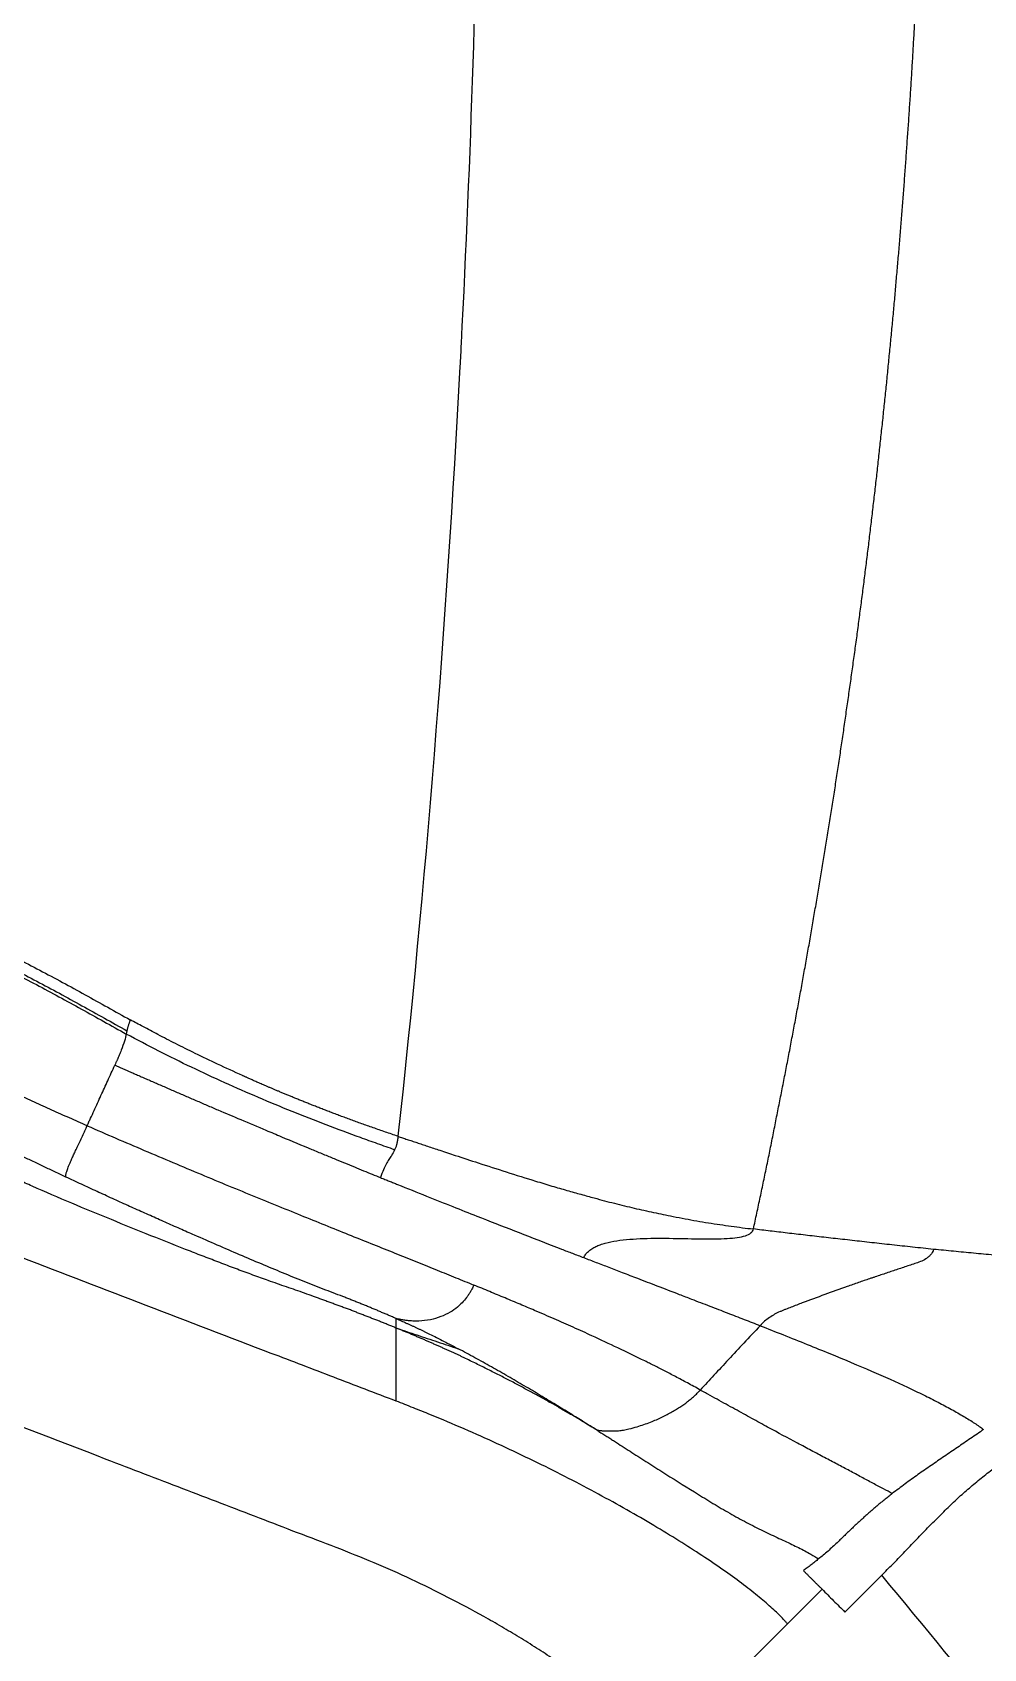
# Model space of a CAD drawing. Extents: x 527 to 611, y 788 to 934.
# Drawn here: x 593.33 to 600.19, y 828.06 to 839.71 of the extents above; entities that cross this region are included whole.
import ezdxf

# ---------------------------------------------------------------- set-up
doc = ezdxf.new("R2010")
doc.units = 0
doc.header["$MEASUREMENT"] = 0
doc.layers.add('1', color=4, linetype='Continuous')
doc.layers.add('GEOMETRY', color=4, linetype='Continuous', lineweight=25)

# ---------------------------------------------------------------- blocks, each defined once
blk = doc.blocks.new('2026_FLASH')
at = {"layer": 'GEOMETRY'}
for p, q in [((71.943, 25.174), (71.694, 24.924)), ((72.107, 25.009), (72.373, 25.275)), ((71.53, 24.761), (71.694, 24.924)), ((70.821, 24.052), (71.53, 24.761))]:
    blk.add_line(p, q, dxfattribs=at)
at = {"layer": 'GEOMETRY', "flags": 128}
blk.add_lwpolyline([(66.935, 29.199), (66.933, 29.187), (66.931, 29.175)], dxfattribs=at)
at = {"layer": 'GEOMETRY'}
for points, knots in [([(68.883, 51.032), (69, 49.962), (69.1, 48.877), (69.242, 47.004), (69.354, 45.259), (69.423, 43.497), (69.472, 41.587), (69.491, 40.144), (69.481, 38.702), (69.455, 36.844), (69.411, 35.492), (69.34, 34.096), (69.239, 32.164), (69.086, 30.253), (68.888, 28.438)], [0, 0, 0, 0, 0.1461188, 0.1461188, 0.25, 0.3774871, 0.3774871, 0.5, 0.5658226, 0.5658226, 0.7427713, 0.7427713, 0.75, 0.9977415, 0.9977415, 0.9977415, 0.9977415]), ([(71.448, 27.77), (71.457, 27.808), (71.473, 27.885), (71.498, 28), (71.522, 28.115), (71.546, 28.231), (71.57, 28.346), (71.593, 28.462), (71.616, 28.578), (71.639, 28.694), (71.662, 28.81), (71.685, 28.926), (71.707, 29.043), (71.729, 29.159), (71.751, 29.276), (71.773, 29.392), (71.794, 29.509), (71.815, 29.626), (71.836, 29.743), (71.857, 29.86), (71.877, 29.977), (71.897, 30.095), (71.917, 30.212), (71.937, 30.33), (71.956, 30.447), (71.976, 30.565), (71.995, 30.683), (72.013, 30.801), (72.032, 30.919), (72.05, 31.037), (72.068, 31.155), (72.086, 31.274), (72.103, 31.392), (72.12, 31.511), (72.137, 31.629), (72.154, 31.748), (72.17, 31.867), (72.187, 31.985), (72.203, 32.104), (72.218, 32.223), (72.234, 32.342), (72.249, 32.462), (72.264, 32.581), (72.279, 32.7), (72.293, 32.82), (72.307, 32.939), (72.321, 33.059), (72.335, 33.178), (72.348, 33.298), (72.361, 33.418), (72.374, 33.538), (72.387, 33.658), (72.399, 33.778), (72.412, 33.898), (72.423, 34.018), (72.435, 34.138), (72.447, 34.258), (72.458, 34.379), (72.469, 34.499), (72.479, 34.619), (72.49, 34.74), (72.5, 34.86), (72.51, 34.981), (72.519, 35.102), (72.529, 35.222), (72.538, 35.343), (72.547, 35.464), (72.555, 35.584), (72.564, 35.705), (72.572, 35.826), (72.58, 35.947), (72.588, 36.068), (72.595, 36.189), (72.602, 36.31), (72.609, 36.431), (72.616, 36.552), (72.624, 36.711), (72.634, 36.907), (72.644, 37.14), (72.654, 37.373), (72.663, 37.606), (72.671, 37.84), (72.678, 38.073), (72.684, 38.307), (72.689, 38.541), (72.693, 38.774), (72.696, 39.008), (72.699, 39.242), (72.7, 39.476), (72.7, 39.632), (72.7, 39.71)], [0, 0, 0, 0, 0.010001, 0.020001, 0.030002, 0.040002, 0.050002, 0.060001, 0.070001, 0.080001, 0.09, 0.1, 0.109999, 0.119999, 0.129998, 0.139998, 0.149998, 0.159998, 0.169998, 0.179998, 0.189998, 0.199998, 0.209998, 0.219999, 0.229999, 0.239999, 0.249999, 0.26, 0.27, 0.28, 0.290001, 0.300001, 0.310001, 0.320001, 0.330001, 0.340001, 0.350001, 0.360001, 0.370001, 0.380001, 0.390001, 0.400001, 0.410001, 0.42, 0.43, 0.44, 0.45, 0.46, 0.47, 0.48, 0.49, 0.500001, 0.510001, 0.520002, 0.530003, 0.540004, 0.550005, 0.560006, 0.570007, 0.580008, 0.590008, 0.600009, 0.61001, 0.62001, 0.63001, 0.64001, 0.65001, 0.660009, 0.670008, 0.680007, 0.690006, 0.700005, 0.710004, 0.720003, 0.730002, 0.740001, 0.75, 0.769229, 0.788458, 0.807687, 0.826917, 0.846148, 0.865378, 0.884609, 0.903841, 0.923073, 0.942305, 0.961537, 0.980769, 1, 1, 1, 1]), ([(61.513, 31.408), (61.744, 31.354), (61.975, 31.296), (62.439, 31.17), (62.671, 31.103), (63.133, 30.96), (63.364, 30.884), (63.825, 30.723), (64.055, 30.639), (64.513, 30.462), (64.741, 30.37), (65.195, 30.175), (65.42, 30.074), (65.755, 29.915), (65.866, 29.86), (66.088, 29.749), (66.198, 29.693), (66.362, 29.606), (66.417, 29.577), (66.526, 29.518), (66.58, 29.488), (66.743, 29.398), (66.851, 29.337), (66.959, 29.277)], [0, 0, 0, 0, 0.125, 0.125, 0.25, 0.25, 0.375, 0.375, 0.5, 0.5, 0.625, 0.625, 0.75, 0.75, 0.8125, 0.8125, 0.875, 0.875, 0.90625, 0.90625, 0.9375, 0.9375, 1, 1, 1, 1]), ([(61.51, 31.323), (61.741, 31.269), (61.972, 31.211), (62.434, 31.086), (62.665, 31.019), (63.125, 30.876), (63.355, 30.8), (63.814, 30.641), (64.043, 30.557), (64.5, 30.381), (64.726, 30.288), (65.178, 30.095), (65.402, 29.993), (65.736, 29.834), (65.847, 29.78), (66.067, 29.669), (66.177, 29.613), (66.34, 29.527), (66.395, 29.498), (66.503, 29.439), (66.557, 29.409), (66.665, 29.349), (66.719, 29.319), (66.827, 29.259), (66.881, 29.229), (66.935, 29.199)], [0, 0, 0, 0, 0.125, 0.125, 0.25, 0.25, 0.375, 0.375, 0.5, 0.5, 0.625, 0.625, 0.75, 0.75, 0.8125, 0.8125, 0.875, 0.875, 0.90625, 0.90625, 0.9375, 0.9375, 0.96875, 0.96875, 1, 1, 1, 1]), ([(61.517, 31.295), (61.575, 31.282), (61.69, 31.254), (61.92, 31.198), (62.323, 31.092), (62.899, 30.926), (63.588, 30.698), (64.273, 30.447), (64.84, 30.216), (65.289, 30.019), (65.623, 29.863), (65.955, 29.701), (66.229, 29.56), (66.446, 29.444), (66.608, 29.355), (66.769, 29.265), (66.877, 29.205), (66.931, 29.175)], [0, 0, 0, 0, 0.03125, 0.0625, 0.125, 0.25, 0.375, 0.5, 0.625, 0.6875, 0.75, 0.8125, 0.875, 0.90625, 0.9375, 0.96875, 1, 1, 1, 1]), ([(66.495, 28.144), (66.482, 28.15), (66.456, 28.163), (66.417, 28.181), (66.378, 28.2), (66.339, 28.218), (66.3, 28.237), (66.261, 28.256), (66.222, 28.274), (66.183, 28.293), (66.144, 28.311), (66.106, 28.33), (66.067, 28.348), (66.028, 28.366), (65.989, 28.385), (65.95, 28.403), (65.912, 28.421), (65.873, 28.439), (65.834, 28.457), (65.795, 28.475), (65.756, 28.493), (65.717, 28.51), (65.678, 28.528), (65.64, 28.546), (65.601, 28.563), (65.562, 28.581), (65.523, 28.598), (65.484, 28.616), (65.445, 28.633), (65.406, 28.65), (65.367, 28.667), (65.328, 28.685), (65.29, 28.702), (65.251, 28.719), (65.212, 28.736), (65.173, 28.753), (65.134, 28.769), (65.095, 28.786), (65.056, 28.803), (65.017, 28.82), (64.978, 28.836), (64.939, 28.853), (64.9, 28.869), (64.861, 28.886), (64.822, 28.902), (64.783, 28.918), (64.744, 28.935), (64.705, 28.951), (64.666, 28.967), (64.627, 28.983), (64.588, 28.999), (64.549, 29.015), (64.51, 29.031), (64.47, 29.047), (64.431, 29.062), (64.392, 29.078), (64.353, 29.094), (64.314, 29.11), (64.275, 29.125), (64.236, 29.141), (64.197, 29.156), (64.157, 29.172), (64.118, 29.187), (64.079, 29.202), (64.04, 29.217), (64.001, 29.233), (63.961, 29.248), (63.805, 29.308), (63.532, 29.411), (63.141, 29.552), (62.747, 29.688), (62.35, 29.817), (62.046, 29.909), (61.836, 29.969), (61.724, 30.001), (61.611, 30.032), (61.498, 30.063), (61.384, 30.092), (61.308, 30.112), (61.27, 30.122)], [0, 0, 0, 0, 0.00756, 0.015113, 0.02266, 0.030202, 0.037738, 0.045271, 0.052799, 0.060323, 0.067844, 0.075361, 0.082876, 0.090387, 0.097896, 0.105403, 0.112908, 0.120412, 0.127913, 0.135414, 0.142914, 0.150413, 0.157911, 0.165409, 0.172907, 0.180405, 0.187903, 0.195402, 0.202901, 0.210401, 0.217902, 0.225404, 0.232908, 0.240413, 0.247919, 0.255427, 0.262937, 0.270449, 0.277962, 0.285478, 0.292995, 0.300514, 0.308036, 0.315559, 0.323085, 0.330612, 0.338142, 0.345674, 0.353208, 0.360744, 0.368282, 0.375823, 0.383365, 0.39091, 0.398458, 0.406007, 0.413559, 0.421113, 0.42867, 0.436229, 0.44379, 0.451354, 0.45892, 0.466489, 0.47406, 0.481634, 0.489211, 0.49679, 0.571953, 0.647306, 0.722789, 0.798353, 0.873952, 0.894956, 0.915962, 0.936969, 0.957976, 0.978986, 1, 1, 1, 1]), ([(66.649, 28.514), (66.627, 28.523), (66.585, 28.542), (66.522, 28.57), (66.458, 28.598), (66.395, 28.626), (66.332, 28.655), (66.269, 28.684), (66.206, 28.712), (66.143, 28.741), (66.079, 28.769), (66.016, 28.797), (65.953, 28.826), (65.89, 28.854), (65.827, 28.882), (65.763, 28.91), (65.7, 28.938), (65.531, 29.012), (65.256, 29.131), (64.875, 29.291), (64.492, 29.447), (64.194, 29.565), (63.981, 29.648), (63.854, 29.697), (63.726, 29.746), (63.598, 29.794), (63.47, 29.841), (63.342, 29.888), (63.214, 29.933), (63.086, 29.978), (62.958, 30.023), (62.83, 30.066), (62.702, 30.108), (62.616, 30.136), (62.574, 30.149)], [0, 0, 0, 0, 0.015625, 0.031249, 0.046872, 0.062496, 0.078121, 0.093747, 0.109374, 0.125001, 0.140627, 0.156252, 0.171877, 0.187501, 0.203126, 0.218751, 0.234376, 0.250001, 0.343749, 0.437499, 0.531249, 0.624998, 0.656248, 0.687498, 0.718748, 0.749997, 0.781247, 0.812497, 0.843748, 0.874999, 0.90625, 0.9375, 0.96875, 1, 1, 1, 1]), ([(68.875, 26.529), (68.801, 26.558), (68.726, 26.586), (68.575, 26.644), (68.5, 26.673), (68.275, 26.759), (68.125, 26.816), (67.675, 26.989), (67.375, 27.104), (66.475, 27.45), (65.875, 27.68), (64.075, 28.37), (62.875, 28.831), (61.675, 29.291)], [0, 0, 0, 0, 0.03125, 0.03125, 0.0625, 0.0625, 0.125, 0.125, 0.25, 0.25, 0.5, 0.5, 1, 1, 1, 1]), ([(66.959, 29.277), (66.959, 29.275), (66.957, 29.27), (66.954, 29.263), (66.952, 29.256), (66.949, 29.248), (66.946, 29.239), (66.944, 29.231), (66.941, 29.223), (66.939, 29.215), (66.937, 29.207), (66.936, 29.202), (66.935, 29.199)], [0, 0, 0, 0, 0.072894, 0.151812, 0.236754, 0.327721, 0.424713, 0.527729, 0.636767, 0.751827, 0.872905, 1, 1, 1, 1]), ([(68.888, 28.438), (68.873, 28.443), (68.843, 28.453), (68.798, 28.468), (68.753, 28.484), (68.71, 28.499), (68.668, 28.514), (68.627, 28.528), (68.587, 28.543), (68.548, 28.557), (68.509, 28.571), (68.472, 28.585), (68.436, 28.599), (68.401, 28.612), (68.366, 28.625), (68.333, 28.638), (68.301, 28.651), (68.269, 28.663), (68.239, 28.676), (68.209, 28.687), (68.181, 28.699), (68.153, 28.71), (68.126, 28.721), (68.101, 28.732), (68.076, 28.742), (68.052, 28.752), (68.029, 28.762), (68.007, 28.771), (67.986, 28.78), (67.966, 28.788), (67.947, 28.797), (67.928, 28.805), (67.911, 28.812), (67.895, 28.819), (67.879, 28.826), (67.864, 28.832), (67.851, 28.838), (67.838, 28.844), (67.826, 28.849), (67.815, 28.854), (67.805, 28.859), (67.796, 28.863), (67.787, 28.867), (67.78, 28.87), (67.774, 28.873), (67.71, 28.902), (67.594, 28.955), (67.433, 29.032), (67.29, 29.103), (67.164, 29.168), (67.056, 29.225), (66.99, 29.261), (66.959, 29.277)], [0, 0, 0, 0, 0.0231085, 0.0457471, 0.067916, 0.0896154, 0.1108436, 0.1315986, 0.1518789, 0.1716849, 0.1910173, 0.2098766, 0.2282634, 0.2461782, 0.2636213, 0.2805931, 0.2970941, 0.3131245, 0.3286845, 0.3437745, 0.3583945, 0.3725449, 0.3862257, 0.3994371, 0.4121793, 0.4244523, 0.4362563, 0.4475913, 0.4584575, 0.4688548, 0.4787834, 0.4882433, 0.4972345, 0.5057571, 0.513811, 0.5213963, 0.528513, 0.5351611, 0.5413406, 0.5470515, 0.5522939, 0.5570676, 0.5613727, 0.5652092, 0.568577, 0.5714762, 0.6650611, 0.749786, 0.8256559, 0.8926691, 0.9507928, 1, 1, 1, 1]), ([(66.931, 29.175), (66.928, 29.161), (66.919, 29.126), (66.899, 29.07), (66.881, 29.024), (66.87, 29), (66.864, 28.985), (66.86, 28.978), (66.855, 28.966), (66.851, 28.957), (66.848, 28.951), (66.848, 28.951)], [0, 0, 0, 0, 0.0625, 0.125, 0.15625, 0.1835938, 0.1875, 0.1953125, 0.203125, 0.21875, 0.2189305, 0.2189305, 0.2189305, 0.2189305]), ([(68.864, 28.34), (68.823, 28.355), (68.741, 28.384), (68.576, 28.443), (68.371, 28.52), (68.125, 28.616), (67.882, 28.717), (67.64, 28.823), (67.321, 28.971), (67.085, 29.091), (66.931, 29.175)], [0, 0, 0, 0, 0.0625, 0.125, 0.25, 0.375, 0.5, 0.625, 0.75, 1, 1, 1, 1]), ([(66.649, 28.514), (66.65, 28.516), (66.652, 28.521), (66.656, 28.53), (66.663, 28.546), (66.678, 28.577), (66.707, 28.641), (66.748, 28.731), (66.798, 28.84), (66.831, 28.913), (66.848, 28.951)], [0, 0, 0, 0, 0.015587, 0.031213, 0.062464, 0.124966, 0.249971, 0.499981, 0.742648, 1, 1, 1, 1]), ([(66.848, 28.951), (66.859, 28.946), (66.882, 28.936), (66.916, 28.921), (66.951, 28.906), (66.986, 28.89), (67.021, 28.875), (67.057, 28.859), (67.093, 28.844), (67.129, 28.828), (67.166, 28.812), (67.203, 28.796), (67.241, 28.779), (67.278, 28.763), (67.317, 28.746), (67.355, 28.73), (67.394, 28.713), (67.433, 28.696), (67.472, 28.679), (67.512, 28.662), (67.551, 28.645), (67.633, 28.61), (67.763, 28.555), (67.915, 28.491), (68.086, 28.419), (68.224, 28.361), (68.349, 28.31), (68.428, 28.277), (68.502, 28.246), (68.573, 28.217), (68.639, 28.19), (68.702, 28.165), (68.742, 28.148), (68.762, 28.14)], [0, 0, 0, 0, 0.016388, 0.032975, 0.04976, 0.066742, 0.083919, 0.101292, 0.118857, 0.136615, 0.154564, 0.172703, 0.191032, 0.209549, 0.228253, 0.247144, 0.26622, 0.285481, 0.304927, 0.324557, 0.344369, 0.364365, 0.446974, 0.540125, 0.598822, 0.715715, 0.76153, 0.8056, 0.847935, 0.888541, 0.92742, 0.964574, 1, 1, 1, 1]), ([(68.875, 27.056), (68.867, 27.059), (68.849, 27.067), (68.823, 27.077), (68.796, 27.088), (68.769, 27.099), (68.742, 27.11), (68.714, 27.12), (68.687, 27.131), (68.659, 27.142), (68.631, 27.153), (68.602, 27.164), (68.574, 27.175), (68.545, 27.186), (68.516, 27.197), (68.487, 27.208), (68.458, 27.218), (68.429, 27.229), (68.399, 27.24), (68.369, 27.251), (68.339, 27.262), (68.309, 27.273), (68.268, 27.288), (68.215, 27.307), (68.151, 27.33), (68.085, 27.352), (68.019, 27.375), (67.939, 27.403), (67.843, 27.438), (67.731, 27.479), (67.619, 27.522), (67.506, 27.565), (67.336, 27.631), (67.109, 27.721), (66.823, 27.837), (66.537, 27.955), (66.314, 28.051), (66.152, 28.123), (66.052, 28.168), (65.952, 28.213), (65.852, 28.259), (65.752, 28.304), (65.652, 28.349), (65.552, 28.394), (65.453, 28.438), (65.386, 28.467), (65.353, 28.481)], [0, 0, 0, 0, 0.008929, 0.017858, 0.026787, 0.035716, 0.044645, 0.053574, 0.062502, 0.071431, 0.08036, 0.089288, 0.098217, 0.107146, 0.116076, 0.125005, 0.133934, 0.142863, 0.151792, 0.160721, 0.16965, 0.178579, 0.187508, 0.206257, 0.22501, 0.243762, 0.262507, 0.281262, 0.312513, 0.343762, 0.375012, 0.406262, 0.437513, 0.51563, 0.593749, 0.671869, 0.749989, 0.777769, 0.805549, 0.833327, 0.861106, 0.888885, 0.916664, 0.944442, 0.972221, 1, 1, 1, 1]), ([(66.495, 28.144), (66.495, 28.145), (66.495, 28.145), (66.495, 28.147), (66.495, 28.147), (66.494, 28.149), (66.494, 28.15), (66.495, 28.154), (66.495, 28.156), (66.496, 28.162), (66.496, 28.165), (66.498, 28.172), (66.499, 28.175), (66.501, 28.183), (66.502, 28.187), (66.506, 28.196), (66.507, 28.201), (66.511, 28.212), (66.513, 28.217), (66.518, 28.229), (66.521, 28.236), (66.527, 28.249), (66.53, 28.257), (66.537, 28.272), (66.541, 28.281), (66.549, 28.299), (66.553, 28.309), (66.563, 28.329), (66.568, 28.34), (66.584, 28.375), (66.597, 28.401), (66.616, 28.443), (66.622, 28.457), (66.632, 28.478), (66.635, 28.485), (66.64, 28.496), (66.642, 28.499), (66.645, 28.505), (66.646, 28.508), (66.647, 28.511), (66.648, 28.513), (66.648, 28.513), (66.649, 28.514)], [0.0000011, 0.0000011, 0.0000011, 0.0000011, 0.0156261, 0.0156261, 0.0312511, 0.0312511, 0.0625011, 0.0625011, 0.1250011, 0.1250011, 0.1875011, 0.1875011, 0.2500011, 0.2500011, 0.3125011, 0.3125011, 0.3750011, 0.3750011, 0.4375011, 0.4375011, 0.5000011, 0.5000011, 0.5625011, 0.5625011, 0.6250011, 0.6250011, 0.6875011, 0.6875011, 0.7500011, 0.7500011, 0.8750011, 0.8750011, 0.9375011, 0.9375011, 0.9687511, 0.9687511, 0.9843761, 0.9843761, 0.9921886, 0.9980479, 0.9980479, 1, 1, 1, 1]), ([(66.649, 28.514), (66.717, 28.484), (66.786, 28.454), (66.923, 28.395), (66.992, 28.366), (67.198, 28.278), (67.335, 28.22), (67.603, 28.108), (67.734, 28.054), (67.989, 27.95), (68.112, 27.9), (68.348, 27.804), (68.462, 27.758), (68.68, 27.671), (68.784, 27.629), (68.933, 27.569), (68.982, 27.549), (69.077, 27.511), (69.124, 27.492), (69.215, 27.455), (69.26, 27.437), (69.348, 27.401), (69.392, 27.383), (69.434, 27.366)], [0, 0, 0, 0, 0.0625, 0.0625, 0.125, 0.125, 0.25, 0.25, 0.375, 0.375, 0.5, 0.5, 0.625, 0.625, 0.75, 0.75, 0.8125, 0.8125, 0.875, 0.875, 0.9375, 0.9375, 1, 1, 1, 1]), ([(68.888, 28.438), (68.888, 28.432), (68.887, 28.421), (68.884, 28.407), (68.882, 28.396), (68.88, 28.388), (68.88, 28.385), (68.879, 28.383), (68.879, 28.382), (68.879, 28.381), (68.878, 28.381), (68.878, 28.38), (68.878, 28.378), (68.877, 28.375), (68.875, 28.368), (68.872, 28.359), (68.868, 28.349), (68.866, 28.343), (68.864, 28.34)], [0, 0, 0, 0, 0.125, 0.25, 0.375, 0.4375, 0.46875, 0.484375, 0.492188, 0.5, 0.507812, 0.515625, 0.53125, 0.5625, 0.625, 0.75, 0.875, 1, 1, 1, 1]), ([(68.888, 28.438), (68.899, 28.434), (68.921, 28.427), (68.954, 28.415), (68.989, 28.404), (69.025, 28.392), (69.063, 28.379), (69.117, 28.361), (69.197, 28.335), (69.319, 28.294), (69.479, 28.242), (69.674, 28.179), (69.851, 28.124), (69.995, 28.08), (70.105, 28.048), (70.206, 28.02), (70.321, 27.988), (70.45, 27.954), (70.568, 27.925), (70.661, 27.904), (70.73, 27.889), (70.8, 27.874), (70.876, 27.859), (70.957, 27.843), (71.041, 27.828), (71.125, 27.814), (71.207, 27.802), (71.289, 27.79), (71.369, 27.779), (71.422, 27.773), (71.448, 27.77)], [0, 0, 0, 0, 0.009922, 0.020276, 0.031058, 0.04226, 0.053871, 0.06588, 0.093393, 0.128097, 0.180267, 0.244075, 0.313536, 0.353524, 0.390877, 0.427209, 0.46255, 0.5188, 0.577019, 0.607119, 0.637958, 0.668889, 0.702113, 0.743326, 0.785098, 0.827378, 0.870096, 0.913168, 0.956503, 1, 1, 1, 1]), ([(68.864, 28.34), (68.857, 28.325), (68.844, 28.303), (68.823, 28.271), (68.803, 28.239), (68.783, 28.198), (68.769, 28.161), (68.762, 28.14)], [0, 0, 0, 0, 0.1951859, 0.3201859, 0.4451859, 0.5701859, 0.6951859, 0.6951859, 0.6951859, 0.6951859]), ([(70.01, 24.669), (69.989, 24.682), (69.969, 24.696), (69.928, 24.723), (69.907, 24.736), (69.845, 24.776), (69.803, 24.802), (69.719, 24.853), (69.677, 24.878), (69.593, 24.928), (69.55, 24.952), (69.422, 25.024), (69.335, 25.07), (69.161, 25.16), (69.073, 25.203), (68.896, 25.286), (68.806, 25.326), (68.625, 25.402), (68.533, 25.439), (68.35, 25.51), (68.257, 25.545), (68.073, 25.615), (67.981, 25.651), (67.706, 25.757), (67.522, 25.827), (67.154, 25.968), (66.97, 26.039), (66.418, 26.251), (66.05, 26.392), (64.946, 26.815), (64.21, 27.098), (63.107, 27.521), (62.739, 27.662), (62.187, 27.874), (62.003, 27.944), (61.727, 28.05), (61.635, 28.085), (61.451, 28.156), (61.359, 28.192), (61.267, 28.227)], [0, 0, 0, 0, 0.007813, 0.007813, 0.015625, 0.015625, 0.03125, 0.03125, 0.046875, 0.046875, 0.0625, 0.0625, 0.09375, 0.09375, 0.125, 0.125, 0.15625, 0.15625, 0.1875, 0.1875, 0.21875, 0.21875, 0.25, 0.25, 0.3125, 0.3125, 0.375, 0.375, 0.5, 0.5, 0.75, 0.75, 0.875, 0.875, 0.9375, 0.9375, 0.96875, 0.96875, 1, 1, 1, 1]), ([(68.875, 27.125), (68.866, 27.128), (68.849, 27.136), (68.823, 27.147), (68.797, 27.158), (68.77, 27.169), (68.744, 27.181), (68.717, 27.192), (68.689, 27.203), (68.662, 27.215), (68.634, 27.226), (68.605, 27.237), (68.577, 27.249), (68.548, 27.26), (68.519, 27.272), (68.477, 27.288), (68.421, 27.31), (68.35, 27.336), (68.278, 27.364), (68.206, 27.393), (68.132, 27.423), (68.032, 27.464), (67.905, 27.517), (67.748, 27.584), (67.587, 27.653), (67.461, 27.709), (67.37, 27.748), (67.318, 27.771), (67.265, 27.795), (67.211, 27.818), (67.158, 27.842), (67.104, 27.866), (67.05, 27.89), (66.996, 27.915), (66.941, 27.939), (66.886, 27.964), (66.831, 27.989), (66.775, 28.015), (66.72, 28.04), (66.664, 28.066), (66.608, 28.092), (66.551, 28.118), (66.514, 28.136), (66.495, 28.144)], [0, 0, 0, 0, 0.014413, 0.028822, 0.043226, 0.057624, 0.072015, 0.086399, 0.100773, 0.115138, 0.129491, 0.143832, 0.158159, 0.172473, 0.186776, 0.201073, 0.234382, 0.267545, 0.300633, 0.333661, 0.366575, 0.399375, 0.464654, 0.529508, 0.593962, 0.658075, 0.678172, 0.698247, 0.718304, 0.738347, 0.758379, 0.778405, 0.79843, 0.81846, 0.838501, 0.858558, 0.878638, 0.898748, 0.918895, 0.939086, 0.959328, 0.97963, 1, 1, 1, 1]), ([(68.762, 28.14), (68.773, 28.136), (68.794, 28.127), (68.825, 28.115), (68.855, 28.103), (68.946, 28.066), (69.091, 28.008), (69.281, 27.932), (69.494, 27.848), (69.732, 27.755), (69.932, 27.677), (70.068, 27.624), (70.146, 27.594), (70.199, 27.574), (70.226, 27.564)], [0, 0, 0, 0, 0.01889, 0.037228, 0.055014, 0.072248, 0.19956, 0.320948, 0.436283, 0.625492, 0.820383, 0.876795, 0.936667, 1, 1, 1, 1]), ([(70.226, 27.564), (70.23, 27.572), (70.235, 27.58), (70.246, 27.595), (70.252, 27.602), (70.267, 27.615), (70.275, 27.621), (70.293, 27.633), (70.302, 27.638), (70.318, 27.645), (70.323, 27.648), (70.334, 27.652), (70.34, 27.654), (70.357, 27.661), (70.369, 27.664), (70.407, 27.675), (70.435, 27.681), (70.523, 27.694), (70.589, 27.699), (70.726, 27.704), (70.798, 27.703), (70.905, 27.702), (70.941, 27.701), (71.011, 27.7), (71.045, 27.699), (71.086, 27.699), (71.102, 27.699), (71.135, 27.698), (71.189, 27.699), (71.232, 27.7), (71.286, 27.703), (71.31, 27.706), (71.354, 27.712), (71.374, 27.716), (71.407, 27.727), (71.42, 27.734), (71.431, 27.742), (71.432, 27.743), (71.434, 27.746), (71.435, 27.747), (71.439, 27.75), (71.44, 27.752), (71.445, 27.759), (71.447, 27.764), (71.448, 27.77)], [0, 0, 0, 0, 0.03125, 0.03125, 0.0625, 0.0625, 0.09375, 0.09375, 0.125, 0.125, 0.140625, 0.140625, 0.15625, 0.15625, 0.1875, 0.1875, 0.25, 0.25, 0.375, 0.375, 0.5, 0.5, 0.5625, 0.5625, 0.625, 0.625, 0.640625, 0.65625, 0.6875, 0.75, 0.75, 0.8125, 0.8125, 0.875, 0.875, 0.9375, 0.9375, 0.945312, 0.945312, 0.953125, 0.953125, 0.96875, 0.96875, 1, 1, 1, 1]), ([(72.747, 27.623), (72.721, 27.626), (72.671, 27.631), (72.596, 27.639), (72.521, 27.647), (72.447, 27.655), (72.374, 27.663), (72.302, 27.671), (72.231, 27.679), (72.161, 27.687), (72.091, 27.695), (72.023, 27.702), (71.955, 27.71), (71.889, 27.718), (71.823, 27.725), (71.758, 27.733), (71.694, 27.74), (71.631, 27.748), (71.569, 27.755), (71.509, 27.762), (71.468, 27.767), (71.448, 27.77)], [0, 0, 0, 0, 0.060529, 0.120181, 0.178955, 0.236851, 0.29387, 0.35001, 0.405272, 0.459656, 0.513162, 0.56579, 0.61754, 0.668413, 0.718409, 0.767528, 0.815771, 0.863139, 0.909633, 0.955253, 1, 1, 1, 1]), ([(72.747, 27.623), (72.742, 27.608), (72.734, 27.594), (72.719, 27.577), (72.714, 27.572), (72.705, 27.565), (72.702, 27.562), (72.696, 27.558), (72.693, 27.556), (72.665, 27.539), (72.638, 27.529), (72.584, 27.511), (72.557, 27.502), (72.502, 27.484), (72.475, 27.475), (72.421, 27.457), (72.38, 27.443), (72.333, 27.427), (72.306, 27.418), (72.292, 27.413), (72.259, 27.402), (72.232, 27.393), (72.178, 27.374), (72.151, 27.364), (72.07, 27.336), (72.016, 27.317), (71.908, 27.277), (71.854, 27.257), (71.774, 27.227), (71.747, 27.216), (71.707, 27.201), (71.694, 27.196), (71.674, 27.188), (71.667, 27.185), (71.654, 27.18), (71.647, 27.177), (71.627, 27.168), (71.614, 27.162), (71.589, 27.148), (71.576, 27.14), (71.552, 27.123), (71.54, 27.114), (71.517, 27.095), (71.507, 27.084), (71.497, 27.073)], [0, 0, 0, 0, 0.03125, 0.03125, 0.046875, 0.046875, 0.054688, 0.054688, 0.0625, 0.0625, 0.125, 0.125, 0.1875, 0.1875, 0.25, 0.25, 0.3125, 0.34375, 0.359375, 0.375, 0.375, 0.4375, 0.4375, 0.5, 0.5, 0.625, 0.625, 0.75, 0.75, 0.8125, 0.8125, 0.84375, 0.84375, 0.859375, 0.859375, 0.875, 0.875, 0.90625, 0.90625, 0.9375, 0.9375, 0.96875, 0.96875, 1, 1, 1, 1]), ([(75.713, 27.471), (75.695, 27.471), (75.659, 27.471), (75.605, 27.471), (75.55, 27.471), (75.495, 27.472), (75.44, 27.472), (75.384, 27.473), (75.328, 27.474), (75.271, 27.474), (75.214, 27.475), (75.157, 27.476), (75.023, 27.479), (74.81, 27.485), (74.514, 27.496), (74.214, 27.509), (73.962, 27.524), (73.762, 27.537), (73.616, 27.547), (73.471, 27.558), (73.325, 27.569), (73.18, 27.582), (73.035, 27.595), (72.891, 27.609), (72.795, 27.619), (72.747, 27.623)], [0, 0, 0, 0, 0.02052, 0.041067, 0.06164, 0.082239, 0.102864, 0.123516, 0.144194, 0.164898, 0.185629, 0.206386, 0.22717, 0.33034, 0.432587, 0.533912, 0.63431, 0.681836, 0.728849, 0.775344, 0.821321, 0.866777, 0.91171, 0.956118, 1, 1, 1, 1]), ([(70.226, 27.564), (70.241, 27.558), (70.27, 27.546), (70.315, 27.529), (70.361, 27.512), (70.408, 27.494), (70.455, 27.475), (70.524, 27.449), (70.624, 27.41), (70.761, 27.358), (70.89, 27.308), (71.017, 27.259), (71.132, 27.215), (71.258, 27.166), (71.379, 27.119), (71.458, 27.088), (71.497, 27.073)], [0, 0, 0, 0, 0.032912, 0.066731, 0.10146, 0.1371, 0.173657, 0.211133, 0.296347, 0.40664, 0.534683, 0.603906, 0.709787, 0.81114, 0.907915, 1, 1, 1, 1]), ([(69.434, 27.366), (69.433, 27.364), (69.431, 27.359), (69.427, 27.349), (69.42, 27.335), (69.41, 27.317), (69.397, 27.297), (69.378, 27.269), (69.351, 27.238), (69.312, 27.202), (69.261, 27.166), (69.195, 27.135), (69.119, 27.113), (69.063, 27.107), (69.03, 27.106), (69.019, 27.106), (69.004, 27.106), (68.985, 27.107), (68.962, 27.109), (68.936, 27.112), (68.906, 27.117), (68.886, 27.122), (68.875, 27.125)], [0, 0, 0, 0, 0.007584, 0.021632, 0.042198, 0.069293, 0.103851, 0.136133, 0.203589, 0.267167, 0.359038, 0.469622, 0.591942, 0.725729, 0.737596, 0.75578, 0.780333, 0.811313, 0.848778, 0.892774, 0.943249, 1, 1, 1, 1]), ([(71.066, 26.609), (71.05, 26.618), (71.019, 26.635), (70.974, 26.66), (70.93, 26.683), (70.887, 26.706), (70.847, 26.727), (70.808, 26.747), (70.77, 26.766), (70.735, 26.785), (70.7, 26.802), (70.614, 26.845), (70.478, 26.911), (70.305, 26.991), (70.152, 27.061), (70.014, 27.122), (69.886, 27.177), (69.768, 27.227), (69.678, 27.265), (69.604, 27.295), (69.549, 27.319), (69.492, 27.342), (69.453, 27.358), (69.434, 27.366)], [0, 0, 0, 0, 0.032508, 0.063829, 0.093958, 0.122893, 0.150631, 0.177172, 0.202517, 0.226664, 0.249616, 0.271372, 0.399864, 0.518308, 0.601361, 0.683807, 0.765665, 0.823784, 0.883005, 0.912275, 0.941538, 0.970784, 1, 1, 1, 1]), ([(68.875, 27.125), (68.881, 27.122), (68.893, 27.116), (68.912, 27.108), (68.93, 27.1), (68.948, 27.092), (68.967, 27.083), (68.985, 27.075), (69.004, 27.066), (69.022, 27.057), (69.041, 27.049), (69.059, 27.04), (69.078, 27.031), (69.096, 27.022), (69.126, 27.007), (69.168, 26.987), (69.218, 26.961), (69.269, 26.934), (69.303, 26.917), (69.322, 26.907)], [0, 0, 0, 0, 0.0346786, 0.0699627, 0.1058571, 0.1423663, 0.1794944, 0.2172456, 0.2556238, 0.2946325, 0.3342753, 0.3745556, 0.4154765, 0.457041, 0.499252, 0.6179819, 0.7494746, 0.8587889, 1, 1, 1, 1]), ([(68.875, 27.056), (68.875, 27.056), (68.875, 27.068), (68.875, 27.091), (68.875, 27.113), (68.875, 27.125)], [0, 0, 0, 0, 0, 0.493383, 1, 1, 1, 1]), ([(69.374, 26.837), (69.367, 26.84), (69.354, 26.847), (69.333, 26.857), (69.311, 26.867), (69.29, 26.877), (69.268, 26.887), (69.245, 26.897), (69.223, 26.907), (69.2, 26.917), (69.177, 26.928), (69.153, 26.938), (69.129, 26.949), (69.105, 26.959), (69.081, 26.97), (69.056, 26.98), (69.031, 26.991), (69.006, 27.002), (68.98, 27.013), (68.955, 27.023), (68.928, 27.034), (68.902, 27.045), (68.884, 27.052), (68.875, 27.056)], [0, 0, 0, 0, 0.04762, 0.095239, 0.142858, 0.190475, 0.238093, 0.28571, 0.333328, 0.380947, 0.428565, 0.476184, 0.523803, 0.571422, 0.619041, 0.666661, 0.714281, 0.761901, 0.809521, 0.857141, 0.90476, 0.95238, 1, 1, 1, 1]), ([(68.875, 26.529), (68.875, 26.531), (68.875, 26.537), (68.875, 26.546), (68.875, 26.554), (68.875, 26.564), (68.875, 26.573), (68.875, 26.583), (68.875, 26.594), (68.875, 26.605), (68.876, 26.616), (68.876, 26.631), (68.876, 26.647), (68.876, 26.664), (68.876, 26.678), (68.876, 26.691), (68.875, 26.706), (68.876, 26.724), (68.876, 26.746), (68.876, 26.767), (68.876, 26.788), (68.876, 26.808), (68.875, 26.835), (68.876, 26.868), (68.876, 26.907), (68.875, 26.946), (68.876, 26.983), (68.875, 27.02), (68.875, 27.044), (68.875, 27.056)], [0, 0, 0, 0, 0.00811, 0.017036, 0.026833, 0.037559, 0.049275, 0.062045, 0.075934, 0.09101, 0.107343, 0.125001, 0.156163, 0.184784, 0.210269, 0.232136, 0.249999, 0.291682, 0.333707, 0.375792, 0.41768, 0.45915, 0.5, 0.581751, 0.665279, 0.75, 0.831525, 0.914963, 1, 1, 1, 1]), ([(68.875, 27.056), (68.925, 27.039), (69.024, 27.006), (69.173, 26.957), (69.272, 26.923), (69.322, 26.907)], [0, 0, 0, 0, 0.333295, 0.666638, 1, 1, 1, 1]), ([(71.497, 27.073), (71.458, 27.031), (71.381, 26.95), (71.271, 26.831), (71.166, 26.718), (71.098, 26.645), (71.066, 26.609)], [0, 0, 0, 0, 0.271165, 0.528279, 0.771233, 1, 1, 1, 1]), ([(71.497, 27.073), (71.553, 27.051), (71.73, 26.981), (72.006, 26.87), (72.305, 26.744), (72.521, 26.648), (72.675, 26.574), (72.781, 26.521), (72.877, 26.469), (72.965, 26.419), (73.042, 26.371), (73.087, 26.34), (73.107, 26.325)], [0.0643656, 0.0643656, 0.0643656, 0.0643656, 0.0922499, 0.1547499, 0.2172499, 0.2797499, 0.3109999, 0.3422499, 0.3734999, 0.4047499, 0.4359999, 0.4653843, 0.4653843, 0.4653843, 0.4653843]), ([(70.317, 26.322), (70.303, 26.331), (70.272, 26.35), (70.226, 26.379), (70.178, 26.409), (70.128, 26.44), (70.076, 26.472), (70.023, 26.504), (69.968, 26.537), (69.913, 26.571), (69.856, 26.605), (69.798, 26.639), (69.74, 26.673), (69.681, 26.708), (69.621, 26.742), (69.561, 26.776), (69.502, 26.809), (69.442, 26.842), (69.382, 26.875), (69.342, 26.896), (69.322, 26.907)], [0, 0, 0, 0, 0.046039, 0.094436, 0.144973, 0.197426, 0.25156, 0.307126, 0.363861, 0.421532, 0.479931, 0.538841, 0.598033, 0.657262, 0.716278, 0.77483, 0.8327, 0.889669, 0.945512, 1, 1, 1, 1]), ([(70.317, 26.322), (70.307, 26.328), (70.287, 26.341), (70.257, 26.359), (70.226, 26.378), (70.195, 26.397), (70.164, 26.415), (70.132, 26.434), (70.099, 26.453), (70.066, 26.472), (70.033, 26.492), (69.999, 26.511), (69.964, 26.53), (69.929, 26.55), (69.894, 26.57), (69.858, 26.589), (69.821, 26.609), (69.784, 26.629), (69.746, 26.649), (69.707, 26.67), (69.668, 26.69), (69.629, 26.711), (69.588, 26.731), (69.547, 26.752), (69.505, 26.773), (69.462, 26.794), (69.419, 26.815), (69.389, 26.83), (69.374, 26.837)], [0, 0, 0, 0, 0.038467, 0.076934, 0.115398, 0.153861, 0.192322, 0.230781, 0.269239, 0.307696, 0.346153, 0.38461, 0.423068, 0.461528, 0.499989, 0.538451, 0.576915, 0.615379, 0.653843, 0.692305, 0.730767, 0.769227, 0.807687, 0.846149, 0.884612, 0.923075, 0.961538, 1, 1, 1, 1]), ([(70.317, 26.322), (70.321, 26.322), (70.327, 26.32), (70.337, 26.318), (70.348, 26.317), (70.36, 26.316), (70.373, 26.315), (70.386, 26.314), (70.399, 26.314), (70.414, 26.314), (70.429, 26.314), (70.444, 26.314), (70.461, 26.315), (70.477, 26.316), (70.495, 26.318), (70.52, 26.322), (70.559, 26.329), (70.607, 26.344), (70.659, 26.36), (70.706, 26.377), (70.749, 26.395), (70.789, 26.413), (70.826, 26.432), (70.861, 26.451), (70.894, 26.47), (70.925, 26.49), (70.954, 26.51), (70.98, 26.53), (71.005, 26.551), (71.027, 26.57), (71.047, 26.59), (71.06, 26.603), (71.066, 26.609)], [0, 0, 0, 0, 0.012696, 0.0262, 0.040519, 0.055657, 0.071614, 0.088386, 0.10596, 0.12432, 0.143442, 0.163309, 0.183909, 0.205234, 0.227276, 0.25002, 0.299892, 0.374985, 0.435907, 0.500008, 0.554687, 0.606669, 0.656138, 0.703231, 0.748043, 0.790645, 0.831054, 0.869258, 0.90525, 0.939035, 0.970619, 1, 1, 1, 1]), ([(72.449, 25.863), (72.429, 25.874), (72.383, 25.898), (72.309, 25.937), (72.227, 25.981), (72.142, 26.027), (72.053, 26.074), (71.962, 26.122), (71.866, 26.173), (71.733, 26.244), (71.59, 26.32), (71.437, 26.404), (71.316, 26.471), (71.209, 26.53), (71.131, 26.573), (71.09, 26.596), (71.072, 26.606), (71.066, 26.609)], [0.0338718, 0.0338718, 0.0338718, 0.0338718, 0.046875, 0.0625, 0.078125, 0.09375, 0.109375, 0.125, 0.140625, 0.15625, 0.1875, 0.203125, 0.21875, 0.234375, 0.2421875, 0.2460938, 0.2482763, 0.2482763, 0.2482763, 0.2482763]), ([(71.694, 24.924), (71.693, 24.924), (71.693, 24.925), (71.692, 24.926), (71.69, 24.929), (71.686, 24.933), (71.678, 24.942), (71.661, 24.961), (71.634, 24.989), (71.596, 25.025), (71.538, 25.077), (71.454, 25.147), (71.334, 25.239), (71.195, 25.338), (71.04, 25.442), (70.869, 25.55), (70.685, 25.661), (70.488, 25.774), (70.28, 25.888), (70.063, 26.001), (69.837, 26.113), (69.604, 26.223), (69.366, 26.329), (69.163, 26.415), (68.999, 26.481), (68.917, 26.513), (68.875, 26.529)], [0, 0, 0, 0, 0.000977, 0.001953, 0.003906, 0.007812, 0.015625, 0.03125, 0.0625, 0.09375, 0.125, 0.1875, 0.25, 0.3125, 0.375, 0.4375, 0.5, 0.5625, 0.625, 0.6875, 0.75, 0.8125, 0.875, 0.9375, 0.96875, 1, 1, 1, 1]), ([(70.317, 26.322), (70.324, 26.318), (70.349, 26.303), (70.383, 26.281), (70.411, 26.264), (70.42, 26.258)], [0.24616389, 0.24616389, 0.24616389, 0.24616389, 0.24866159, 0.25647409, 0.2603102, 0.2603102, 0.2603102, 0.2603102]), ([(70.42, 26.258), (70.42, 26.258), (70.429, 26.252), (70.457, 26.234), (70.522, 26.192), (70.616, 26.132), (70.731, 26.058), (70.886, 25.96), (71.043, 25.862), (71.202, 25.765), (71.323, 25.695), (71.444, 25.631), (71.563, 25.572), (71.675, 25.521), (71.776, 25.473), (71.856, 25.431), (71.901, 25.403), (71.918, 25.392)], [0.0358001, 0.0358001, 0.0358001, 0.0358001, 0.0358702, 0.0397765, 0.047589, 0.063214, 0.078839, 0.094464, 0.125714, 0.141339, 0.156964, 0.172589, 0.188214, 0.203839, 0.219464, 0.235089, 0.2461639, 0.2461639, 0.2461639, 0.2461639]), ([(73.107, 26.325), (73.091, 26.314), (73.06, 26.292), (73.013, 26.26), (72.965, 26.227), (72.918, 26.195), (72.87, 26.163), (72.823, 26.13), (72.776, 26.098), (72.728, 26.065), (72.681, 26.033), (72.634, 26), (72.587, 25.966), (72.541, 25.932), (72.495, 25.898), (72.465, 25.875), (72.449, 25.863)], [0, 0, 0, 0, 0.071418, 0.142834, 0.214253, 0.285679, 0.357115, 0.428559, 0.500007, 0.571443, 0.642863, 0.714271, 0.785683, 0.857116, 0.928563, 1, 1, 1, 1]), ([(72.373, 25.275), (72.386, 25.288), (72.413, 25.315), (72.452, 25.354), (72.49, 25.394), (72.529, 25.434), (72.568, 25.475), (72.606, 25.515), (72.645, 25.555), (72.684, 25.595), (72.722, 25.635), (72.762, 25.674), (72.801, 25.713), (72.84, 25.752), (72.881, 25.791), (72.921, 25.829), (72.962, 25.867), (73.004, 25.903), (73.047, 25.939), (73.09, 25.975), (73.133, 26.009), (73.178, 26.043), (73.223, 26.076), (73.268, 26.107), (73.299, 26.127), (73.315, 26.138)], [0, 0, 0, 0, 0.043481, 0.086962, 0.130442, 0.173922, 0.217403, 0.26089, 0.304382, 0.347872, 0.391355, 0.434826, 0.478282, 0.521731, 0.565211, 0.608714, 0.652228, 0.695741, 0.739245, 0.782733, 0.826206, 0.869662, 0.913108, 0.95655, 1, 1, 1, 1]), ([(72.449, 25.863), (72.439, 25.855), (72.42, 25.839), (72.39, 25.816), (72.36, 25.792), (72.331, 25.767), (72.302, 25.742), (72.273, 25.717), (72.245, 25.692), (72.217, 25.667), (72.189, 25.641), (72.161, 25.615), (72.134, 25.588), (72.106, 25.562), (72.079, 25.535), (72.05, 25.507), (72.019, 25.478), (71.986, 25.449), (71.952, 25.42), (71.929, 25.401), (71.918, 25.392)], [0, 0, 0, 0, 0.053569, 0.107134, 0.160701, 0.214276, 0.267864, 0.321463, 0.375057, 0.428629, 0.48216, 0.535636, 0.589115, 0.642704, 0.696392, 0.750038, 0.812556, 0.875042, 0.937523, 1, 1, 1, 1]), ([(71.918, 25.392), (71.909, 25.385), (71.891, 25.37), (71.864, 25.349), (71.836, 25.328), (71.818, 25.314), (71.809, 25.308)], [0, 0, 0, 0, 0.2500238, 0.5000779, 0.7500927, 1, 1, 1, 1]), ([(71.809, 25.308), (71.814, 25.302), (71.825, 25.292), (71.84, 25.276), (71.855, 25.261), (71.87, 25.247), (71.884, 25.232), (71.899, 25.217), (71.914, 25.202), (71.926, 25.191), (71.934, 25.183), (71.938, 25.178), (71.941, 25.175), (71.943, 25.174)], [0, 0, 0, 0, 0.104137, 0.208321, 0.312502, 0.416668, 0.520828, 0.62499, 0.749989, 0.874991, 0.916663, 0.958336, 1, 1, 1, 1]), ([(71.943, 25.174), (71.957, 25.16), (71.984, 25.132), (72.026, 25.091), (72.067, 25.05), (72.094, 25.023), (72.107, 25.009)], [0, 0, 0, 0, 0.249806, 0.499823, 0.749929, 1, 1, 1, 1])]:
    blk.add_open_spline(points, degree=3, knots=knots, dxfattribs=at)
blk.add_open_spline([(73.925, 23.335), (73.524, 23.866), (73.006, 24.513), (72.373, 25.275)], degree=3, dxfattribs=at)

msp = doc.modelspace()

# ---------------------------------------------------------------- block references
at = {"layer": '1'}
msp.add_blockref('2026_FLASH', (527.079, 803.314), dxfattribs=at)

doc.saveas('drawing.dxf')
